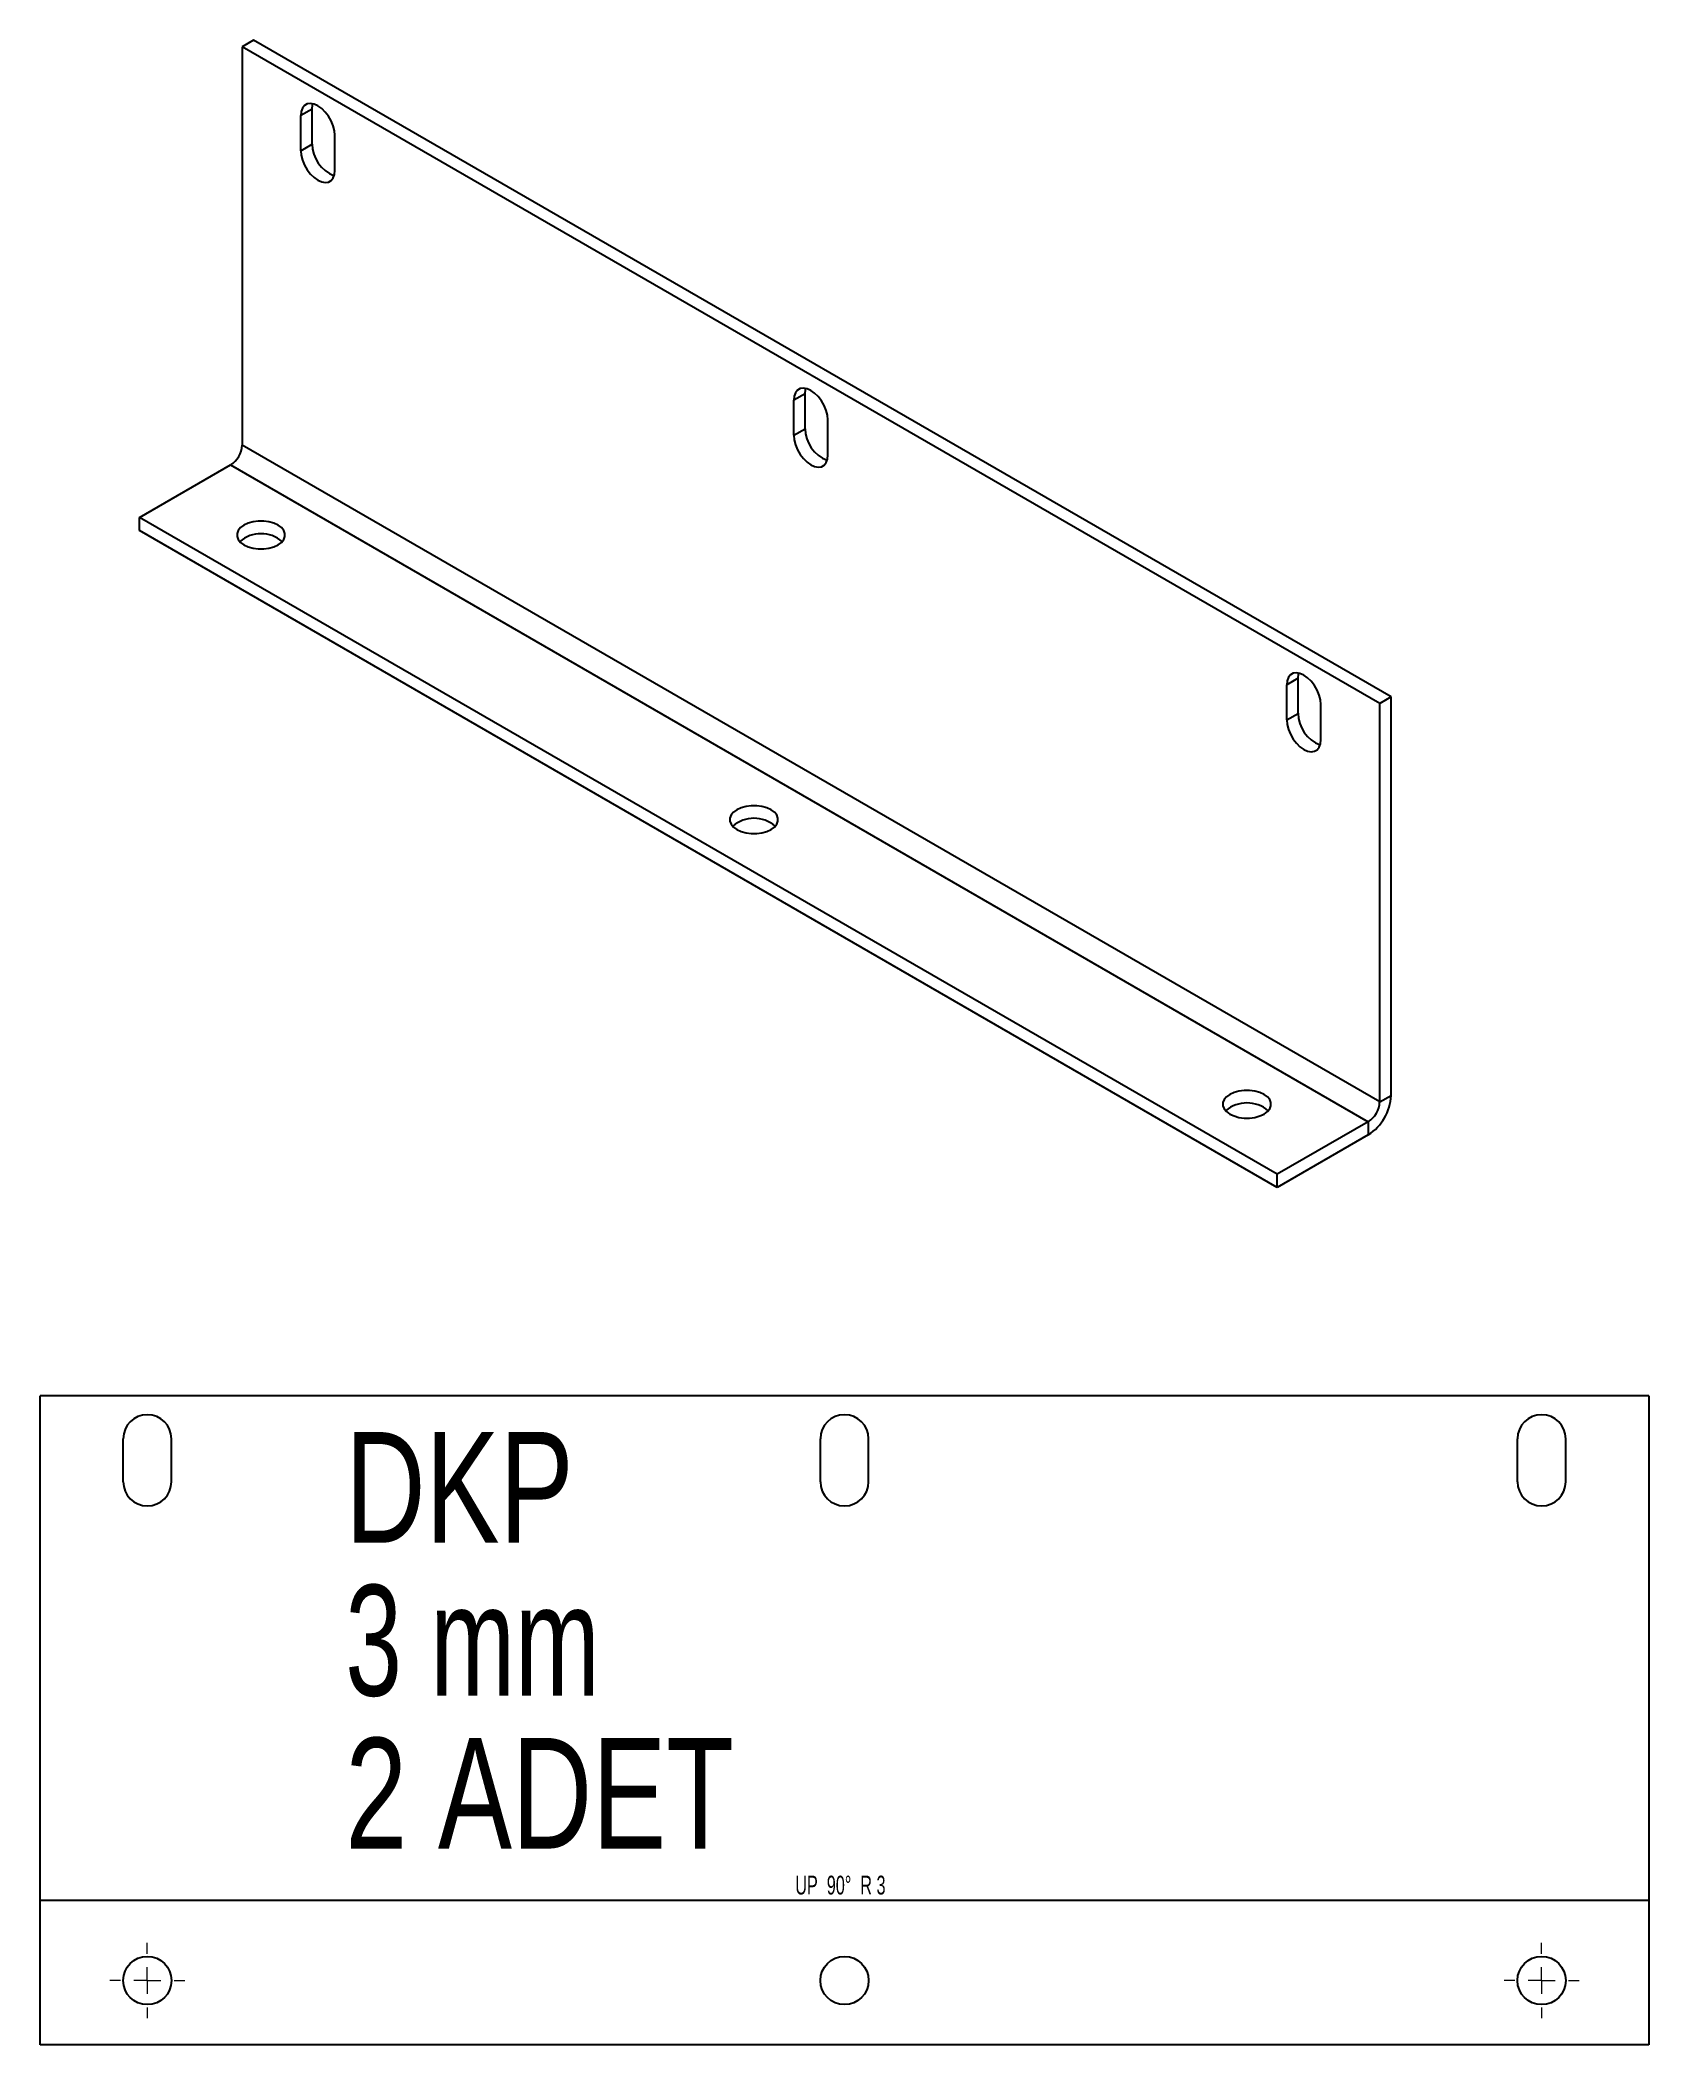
# Model space of a CAD drawing. Header units: millimetres. Extents: x -434 to -134, y 81 to 454.
import ezdxf

# ---------------------------------------------------------------- set-up
doc = ezdxf.new("R2010")
doc.units = ezdxf.units.MM
doc.styles.add('SLDTEXTSTYLE0', font='TXT', dxfattribs={"width": 0.75})
doc.styles.add('SLDTEXTSTYLE1', font='TXT', dxfattribs={"width": 0.6875})
doc.styles.add('SLDTEXTSTYLE2', font='TXT', dxfattribs={"width": 0.645833})

# ---------------------------------------------------------------- blocks, each defined once
blk = doc.blocks.new('SW_CENTERMARKSYMBOL_0')
at = {"color": 0, "linetype": 'Continuous', "lineweight": 18}
for p, q in [((0, 5), (0, 7)), ((-5, 0), (-7, 0)), ((0, 0), (-2.5, 0)), ((0, 0), (0, 2.5)), ((0, 0), (0, -2.5)), ((0, 0), (2.5, 0)), ((5, 0), (7, 0)), ((0, -5), (0, -7))]:
    blk.add_line(p, q, dxfattribs=at)
blk = doc.blocks.new('SW_CENTERMARKSYMBOL_1')
at = {"color": 0, "linetype": 'Continuous', "lineweight": 18}
for p, q in [((0, 5), (0, 7)), ((-5, 0), (-7, 0)), ((0, 0), (-2.5, 0)), ((0, 0), (0, 2.5)), ((0, 0), (0, -2.5)), ((0, 0), (2.5, 0)), ((5, 0), (7, 0)), ((0, -5), (0, -7))]:
    blk.add_line(p, q, dxfattribs=at)

msp = doc.modelspace()

# ---------------------------------------------------------------- linework, layer by layer
at = {"color": 7, "linetype": 'Continuous', "lineweight": 25}
for p, q in [((-393.79, 454.34), (-395.91, 453.11)), ((-183.77, 330.65), (-395.91, 453.11)), ((-395.91, 453.11), (-395.91, 378.81)), ((-181.65, 331.88), (-393.79, 454.34)), ((-382.83, 441.48), (-384.95, 440.25)), ((-382.83, 434.94), (-382.83, 441.48)), ((-384.95, 433.72), (-384.95, 440.25)), ((-384.95, 433.72), (-382.83, 434.94)), ((-378.58, 430.05), (-378.58, 436.58)), ((-290.9, 388.41), (-293.02, 387.19)), ((-293.02, 380.65), (-293.02, 387.19)), ((-290.9, 381.88), (-290.9, 388.41)), ((-293.02, 380.65), (-290.9, 381.88)), ((-286.66, 376.98), (-286.66, 383.51)), ((-183.77, 256.35), (-395.91, 378.81)), ((-415, 365.34), (-398.03, 375.13)), ((-398.03, 375.13), (-185.9, 252.67)), ((-202.87, 242.87), (-415, 365.34)), ((-415, 362.89), (-415, 365.34)), ((-202.87, 240.42), (-415, 362.89)), ((-198.98, 335.34), (-201.1, 334.12)), ((-201.1, 327.59), (-201.1, 334.12)), ((-198.98, 328.81), (-198.98, 335.34)), ((-194.73, 323.91), (-194.73, 330.45)), ((-181.65, 331.88), (-183.77, 330.65)), ((-183.77, 256.35), (-183.77, 330.65)), ((-181.65, 257.57), (-181.65, 331.88)), ((-201.1, 327.59), (-198.98, 328.81)), ((-183.77, 256.35), (-181.65, 257.57)), ((-185.9, 252.67), (-202.87, 242.87)), ((-185.9, 252.67), (-185.9, 250.22)), ((-185.9, 250.22), (-202.87, 240.42)), ((-202.87, 240.42), (-202.87, 242.87)), ((-433.57, 80.55), (-433.57, 201.55)), ((-133.57, 201.55), (-433.57, 201.55)), ((-133.57, 201.55), (-133.57, 80.55)), ((-418.07, 185.55), (-418.07, 193.55)), ((-409.07, 185.55), (-409.07, 193.55)), ((-288.07, 185.55), (-288.07, 193.55)), ((-279.07, 185.55), (-279.07, 193.55)), ((-158.07, 185.55), (-158.07, 193.55)), ((-149.07, 185.55), (-149.07, 193.55)), ((-133.57, 80.55), (-433.57, 80.55))]:
    msp.add_line(p, q, dxfattribs=at)
at = {"color": 7, "linetype": 'Continuous'}
msp.add_line((-433.57, 107.55), (-133.57, 107.55), dxfattribs=at)
at = {"color": 7, "linetype": 'Continuous', "lineweight": 25, "flags": 128}
for points in [[(-378.58, 436.58), (-378.66, 437.44), (-378.9, 438.35), (-379.28, 439.27), (-379.78, 440.14), (-380.38, 440.93), (-381.06, 441.59), (-381.76, 442.09), (-382.47, 442.41), (-383.15, 442.52), (-383.75, 442.43), (-384.25, 442.14), (-384.63, 441.66), (-384.87, 441.02), (-384.95, 440.25)], [(-382.83, 441.48), (-382.75, 442.25), (-382.69, 442.46)], [(-384.95, 433.72), (-384.87, 432.86), (-384.63, 431.94), (-384.25, 431.03), (-383.75, 430.16), (-383.15, 429.37), (-382.47, 428.71), (-381.76, 428.21), (-381.06, 427.89), (-380.38, 427.78), (-379.78, 427.87), (-379.28, 428.16), (-378.9, 428.63), (-378.66, 429.27), (-378.58, 430.05)], [(-286.66, 383.51), (-286.74, 384.38), (-286.97, 385.29), (-287.35, 386.2), (-287.86, 387.08), (-288.46, 387.86), (-289.13, 388.52), (-289.84, 389.02), (-290.55, 389.34), (-291.22, 389.46), (-291.82, 389.37), (-292.33, 389.08), (-292.71, 388.6), (-292.94, 387.96), (-293.02, 387.19)], [(-290.9, 388.41), (-290.82, 389.18), (-290.76, 389.4)], [(-293.02, 380.65), (-292.94, 379.79), (-292.71, 378.88), (-292.33, 377.96), (-291.82, 377.09), (-291.22, 376.3), (-290.55, 375.64), (-289.84, 375.14), (-289.13, 374.83), (-288.46, 374.71), (-287.86, 374.8), (-287.35, 375.09), (-286.97, 375.57), (-286.74, 376.21), (-286.66, 376.98)], [(-395.55, 360.23), (-394.77, 359.87), (-393.86, 359.62), (-392.88, 359.49), (-391.87, 359.49), (-390.89, 359.62), (-389.98, 359.87), (-389.19, 360.23), (-388.56, 360.69), (-388.12, 361.21), (-387.9, 361.78), (-387.9, 362.36), (-388.12, 362.93), (-388.56, 363.45), (-389.19, 363.91), (-389.98, 364.27), (-390.89, 364.52), (-391.87, 364.65), (-392.88, 364.65), (-393.86, 364.52), (-394.77, 364.27), (-395.55, 363.91), (-396.18, 363.45), (-396.62, 362.93), (-396.84, 362.36), (-396.84, 361.78), (-396.62, 361.21), (-396.18, 360.69), (-395.55, 360.23)], [(-194.73, 330.45), (-194.81, 331.31), (-195.05, 332.22), (-195.43, 333.14), (-195.93, 334.01), (-196.54, 334.8), (-197.21, 335.46), (-197.92, 335.96), (-198.63, 336.27), (-199.3, 336.39), (-199.9, 336.3), (-200.4, 336.01), (-200.78, 335.53), (-201.02, 334.89), (-201.1, 334.12)], [(-198.98, 335.34), (-198.9, 336.12), (-198.84, 336.33)], [(-201.1, 327.59), (-201.02, 326.72), (-200.78, 325.81), (-200.4, 324.9), (-199.9, 324.02), (-199.3, 323.24), (-198.63, 322.58), (-197.92, 322.08), (-197.21, 321.76), (-196.54, 321.64), (-195.93, 321.73), (-195.43, 322.02), (-195.05, 322.5), (-194.81, 323.14), (-194.73, 323.91)], [(-303.63, 307.17), (-302.84, 306.8), (-301.93, 306.55), (-300.95, 306.42), (-299.94, 306.42), (-298.96, 306.55), (-298.05, 306.8), (-297.27, 307.17), (-296.64, 307.62), (-296.2, 308.15), (-295.98, 308.71), (-295.98, 309.29), (-296.2, 309.86), (-296.64, 310.39), (-297.27, 310.84), (-298.05, 311.2), (-298.96, 311.46), (-299.94, 311.58), (-300.95, 311.58), (-301.93, 311.46), (-302.84, 311.2), (-303.63, 310.84), (-304.26, 310.39), (-304.69, 309.86), (-304.92, 309.29), (-304.92, 308.71), (-304.69, 308.15), (-304.26, 307.62), (-303.63, 307.17)], [(-211.71, 254.1), (-210.92, 253.74), (-210.01, 253.48), (-209.03, 253.36), (-208.02, 253.36), (-207.04, 253.48), (-206.13, 253.74), (-205.34, 254.1), (-204.71, 254.55), (-204.28, 255.08), (-204.05, 255.65), (-204.05, 256.23), (-204.28, 256.79), (-204.71, 257.32), (-205.34, 257.77), (-206.13, 258.14), (-207.04, 258.39), (-208.02, 258.52), (-209.03, 258.52), (-210.01, 258.39), (-210.92, 258.14), (-211.71, 257.77), (-212.33, 257.32), (-212.77, 256.79), (-213, 256.23), (-213, 255.65), (-212.77, 255.08), (-212.33, 254.55), (-211.71, 254.1)]]:
    msp.add_lwpolyline(points, dxfattribs=at)
at = {"color": 7, "linetype": 'Continuous', "lineweight": 25}
for centre in [(-413.57, 92.55), (-283.57, 92.55), (-153.57, 92.55)]:
    msp.add_circle(centre, 4.5, dxfattribs=at)
for centre, radius, start, end in [((-376.46, 435.01), 6.37, 180.5946, 249.1944), ((-284.53, 381.94), 6.37, 180.5946, 249.1944), ((-400.51, 379.02), 4.61, 302.6055, 357.3945), ((-392.37, 356.19), 6.12, 49.5626, 130.4374), ((-192.61, 328.88), 6.37, 180.5946, 249.1944), ((-300.45, 303.12), 6.12, 49.5626, 130.4374), ((-208.52, 250.06), 6.12, 49.5626, 130.4374), ((-190.86, 257.99), 9.22, 302.6055, 357.3945), ((-188.38, 256.56), 4.61, 302.6055, 357.3945), ((-413.57, 193.55), 4.5, 0, 180), ((-283.57, 193.55), 4.5, 0, 180), ((-153.57, 193.55), 4.5, 0, 180), ((-413.57, 185.55), 4.5, 180, 0), ((-283.57, 185.55), 4.5, 180, 0), ((-153.57, 185.55), 4.5, 180, 0)]:
    msp.add_arc(centre, radius, start, end, dxfattribs=at)

# ---------------------------------------------------------------- block references
at = {"color": 7, "linetype": 'Continuous', "lineweight": 18}
for name, p in [('SW_CENTERMARKSYMBOL_1', (-413.57, 92.55)), ('SW_CENTERMARKSYMBOL_0', (-153.57, 92.55))]:
    msp.add_blockref(name, p, dxfattribs=at)

# ---------------------------------------------------------------- texts
at = {"color": 7, "linetype": 'Continuous', "lineweight": 0}
for s, insert, char_height, attachment_point, style in [('DKP', (-376.64, 194.82), 20.637, 1, 'SLDTEXTSTYLE0'), ('3 mm', (-376.64, 166.3), 20.637, 1, 'SLDTEXTSTYLE1'), ('2 ADET', (-376.64, 137.79), 20.637, 1, 'SLDTEXTSTYLE0'), ('UP  90°  R 3', (-284.33, 112.09), 3.5, 2, 'SLDTEXTSTYLE2')]:
    msp.add_mtext(s, dxfattribs=dict(at, insert=insert, char_height=char_height, attachment_point=attachment_point, style=style))

doc.saveas('drawing.dxf')
